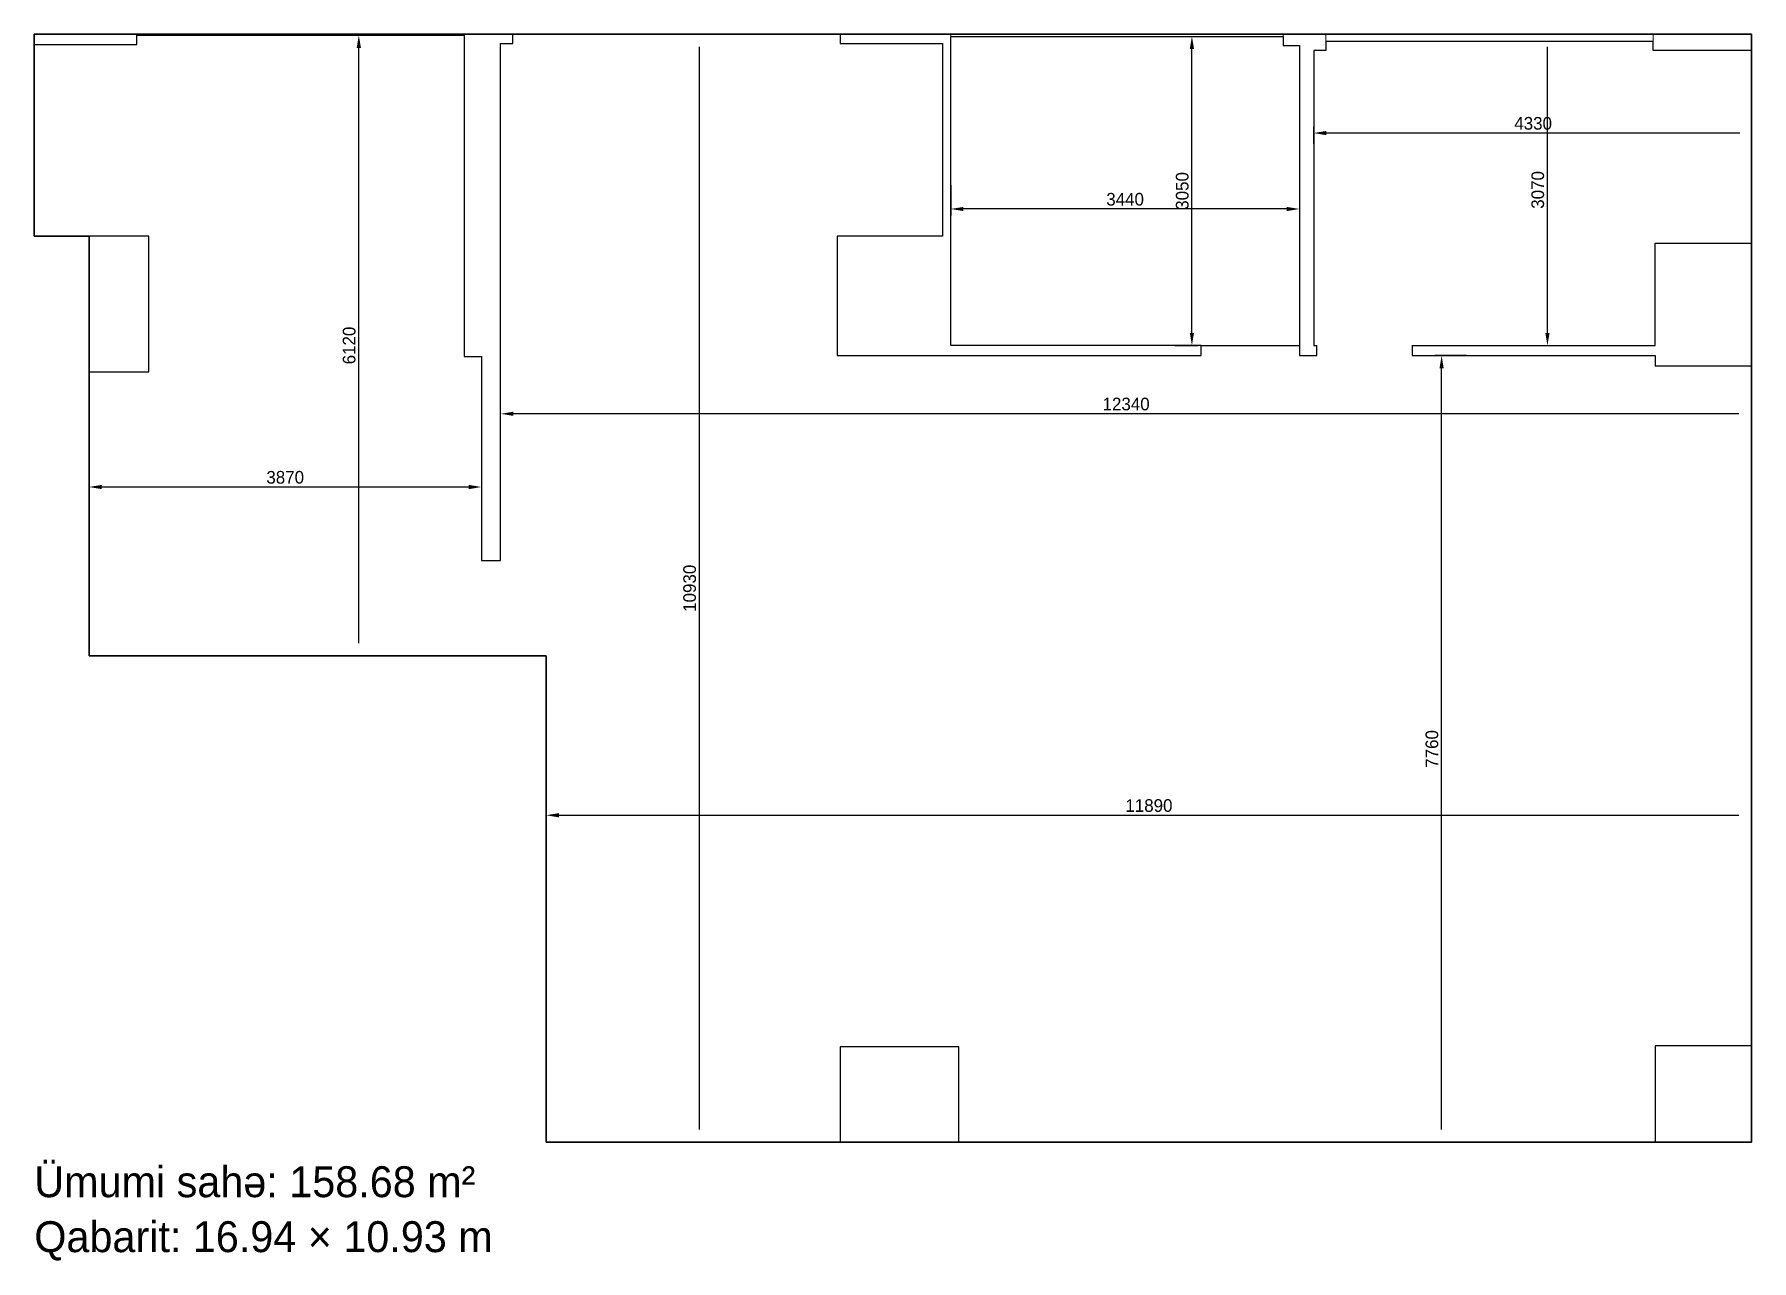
# Model space of a CAD drawing. Header units: millimetres. Extents: x 1208927 to 1225867, y -267942 to -255844.
import ezdxf

# ---------------------------------------------------------------- set-up
doc = ezdxf.new("R2010")
doc.units = ezdxf.units.MM
doc.layers.add('OFFICE_BOUNDARY', color=3, linetype='Continuous')

msp = doc.modelspace()

# ---------------------------------------------------------------- linework, layer by layer
at = {"color": 1, "lineweight": 30}
for p, q in [((1225867, -255844), (1208927, -255844)), ((1208927, -255844), (1208927, -257834)), ((1225867, -265824), (1225867, -255844)), ((1208927, -257834), (1209467, -257834)), ((1209467, -257834), (1209467, -261974)), ((1209467, -261974), (1213977, -261974)), ((1213977, -261974), (1213977, -266774)), ((1225867, -266774), (1225867, -265824)), ((1213977, -266774), (1224917, -266774)), ((1224917, -266774), (1225867, -266774))]:
    msp.add_line(p, q, dxfattribs=at)
for p, q in [((1208927, -257834), (1208927, -255944)), ((1208927, -255944), (1209937, -255944)), ((1209937, -255944), (1209937, -255854)), ((1209937, -255854), (1213167, -255854)), ((1213167, -255854), (1213167, -259024)), ((1213527, -261034), (1213527, -255934)), ((1213527, -255934), (1213647, -255934)), ((1213647, -255934), (1213647, -255844)), ((1213647, -255844), (1216877, -255844)), ((1216877, -255844), (1216877, -255934)), ((1216877, -255934), (1217887, -255934)), ((1217887, -255934), (1217887, -257834)), ((1224897, -255914), (1221667, -255914)), ((1221667, -255914), (1221667, -256004)), ((1224897, -256004), (1224897, -255914)), ((1221667, -256004), (1221547, -256004)), ((1221547, -256004), (1221547, -258914)), ((1225867, -256004), (1224897, -256004)), ((1210057, -257834), (1208927, -257834)), ((1210057, -259174), (1210057, -257834)), ((1224917, -258914), (1224917, -257904)), ((1224917, -257904), (1225867, -257904)), ((1221547, -258914), (1221577, -258914)), ((1222517, -258914), (1222517, -259014)), ((1222517, -258914), (1224917, -258914)), ((1209467, -261974), (1209467, -259174)), ((1209467, -259174), (1210057, -259174)), ((1213167, -259024), (1213337, -259024)), ((1213337, -259024), (1213337, -261034)), ((1222517, -259014), (1224917, -259014)), ((1224917, -259014), (1224917, -259114)), ((1224917, -259114), (1225867, -259114)), ((1225867, -259114), (1225867, -265824)), ((1213337, -261034), (1213427, -261034)), ((1213427, -261034), (1213427, -261034)), ((1213427, -261034), (1213527, -261034)), ((1213427, -261974), (1209467, -261974)), ((1213527, -261974), (1213427, -261974)), ((1213977, -261974), (1213527, -261974)), ((1213977, -266774), (1213977, -261974)), ((1218047, -265834), (1216877, -265834)), ((1216877, -265834), (1216877, -266774)), ((1218047, -266774), (1218047, -265834)), ((1225867, -265824), (1224917, -265824)), ((1224917, -265824), (1224917, -266774)), ((1216877, -266774), (1213977, -266774)), ((1223777, -266774), (1218047, -266774)), ((1224917, -266774), (1224737, -266774))]:
    msp.add_line(p, q)
at = {"lineweight": 5}
for p, q in [((1209937, -255854), (1209937, -255844)), ((1213167, -255854), (1213167, -255844)), ((1217967, -255864), (1217967, -255844)), ((1221247, -255864), (1221247, -255844)), ((1221667, -255914), (1221667, -255844)), ((1224897, -255914), (1224897, -255844))]:
    msp.add_line(p, q, dxfattribs=at)
at = {"color": 0, "lineweight": -2, "transparency": 16777216}
for p, q in [((1212270, -255854), (1212065, -255854)), ((1220176, -255864), (1220408, -255864)), ((1212128, -261849), (1212128, -255979)), ((1215487, -255969), (1215487, -266649)), ((1220346, -258789), (1220346, -255989)), ((1223853, -258789), (1223853, -255969)), ((1221547, -256923), (1221547, -256756)), ((1225752, -256818), (1221672, -256818)), ((1217967, -257331), (1217967, -257630)), ((1221407, -257331), (1221407, -257630)), ((1221282, -257567), (1218092, -257567)), ((1220176, -258914), (1220408, -258914)), ((1223749, -258914), (1223915, -258914)), ((1223059, -259014), (1222746, -259014)), ((1222809, -266649), (1222809, -259139)), ((1213527, -260359), (1213527, -259525)), ((1225742, -259588), (1213652, -259588)), ((1209467, -260301), (1209467, -260373)), ((1213212, -260310), (1209592, -260310)), ((1213337, -260301), (1213337, -260373)), ((1213977, -263784), (1213977, -263485)), ((1214102, -263548), (1225742, -263548))]:
    msp.add_line(p, q, dxfattribs=at)
at = {"color": 0, "lineweight": -2}
for p, q in [((1215130, -255844), (1215550, -255844)), ((1223749, -255844), (1223915, -255844)), ((1225867, -260359), (1225867, -259525)), ((1225867, -263784), (1225867, -263485))]:
    msp.add_line(p, q, dxfattribs=at)
for points in [[(1220437, -258914), (1217967, -258914), (1217967, -255864)], [(1217967, -255864), (1221247, -255864)], [(1221247, -255864), (1221247, -255954), (1221407, -255954)], [(1221407, -255954), (1221407, -258914)], [(1216847, -257834), (1216847, -259014)], [(1217887, -257834), (1216847, -257834)], [(1216847, -259014), (1220437, -259014), (1220437, -258914), (1221407, -258914), (1221407, -259014), (1221577, -259014), (1221577, -258914)]]:
    msp.add_lwpolyline(points)
at = {"color": 0, "transparency": 16777216}
for points in [[(1212107, -255979), (1212149, -255979), (1212128, -255854)], [(1220325, -255989), (1220367, -255989), (1220346, -255864)], [(1221672, -256797), (1221672, -256839), (1221547, -256818)], [(1218092, -257547), (1218092, -257588), (1217967, -257567)], [(1221282, -257547), (1221282, -257588), (1221407, -257567)], [(1220325, -258789), (1220367, -258789), (1220346, -258914)], [(1223832, -258789), (1223874, -258789), (1223853, -258914)], [(1222788, -259139), (1222830, -259139), (1222809, -259014)], [(1213652, -259567), (1213652, -259608), (1213527, -259588)], [(1209592, -260289), (1209592, -260331), (1209467, -260310)], [(1213212, -260289), (1213212, -260331), (1213337, -260310)], [(1214102, -263527), (1214102, -263569), (1213977, -263548)]]:
    msp.add_solid(points, dxfattribs=at)
at = {"layer": 'OFFICE_BOUNDARY'}
msp.add_lwpolyline([(1213977, -261974), (1209467, -261974), (1209467, -257834), (1208927, -257834), (1208927, -255844), (1225867, -255844), (1225867, -265824), (1225867, -266774), (1224917, -266774), (1213977, -266774), (1213977, -261974)], close=True, dxfattribs=at)

# ---------------------------------------------------------------- texts
for s, p in [('Ümumi sahə: 158.68 m²', (1208927, -267316)), ('Qabarit: 16.94 × 10.93 m', (1208927, -267858))]:
    msp.add_text(s, height=304.92).set_placement(p)
at = {"color": 0, "transparency": 16777216, "char_height": 125, "attachment_point": 5}
for s, insert in [('4330', (1223712, -256723)), ('3440', (1219687, -257472)), ('12340', (1219697, -259492)), ('3870', (1211402, -260215)), ('11890', (1219922, -263453))]:
    msp.add_mtext(s, dxfattribs=dict(at, insert=insert))
at = {"color": 0, "transparency": 16777216, "char_height": 125, "attachment_point": 5, "rotation": 90}
for s, insert in [('3050', (1220251, -257389)), ('3070', (1223758, -257379)), ('6120', (1212033, -258914)), ('10930', (1215392, -261309)), ('7760', (1222714, -262894))]:
    msp.add_mtext(s, dxfattribs=dict(at, insert=insert))

doc.saveas('drawing.dxf')
